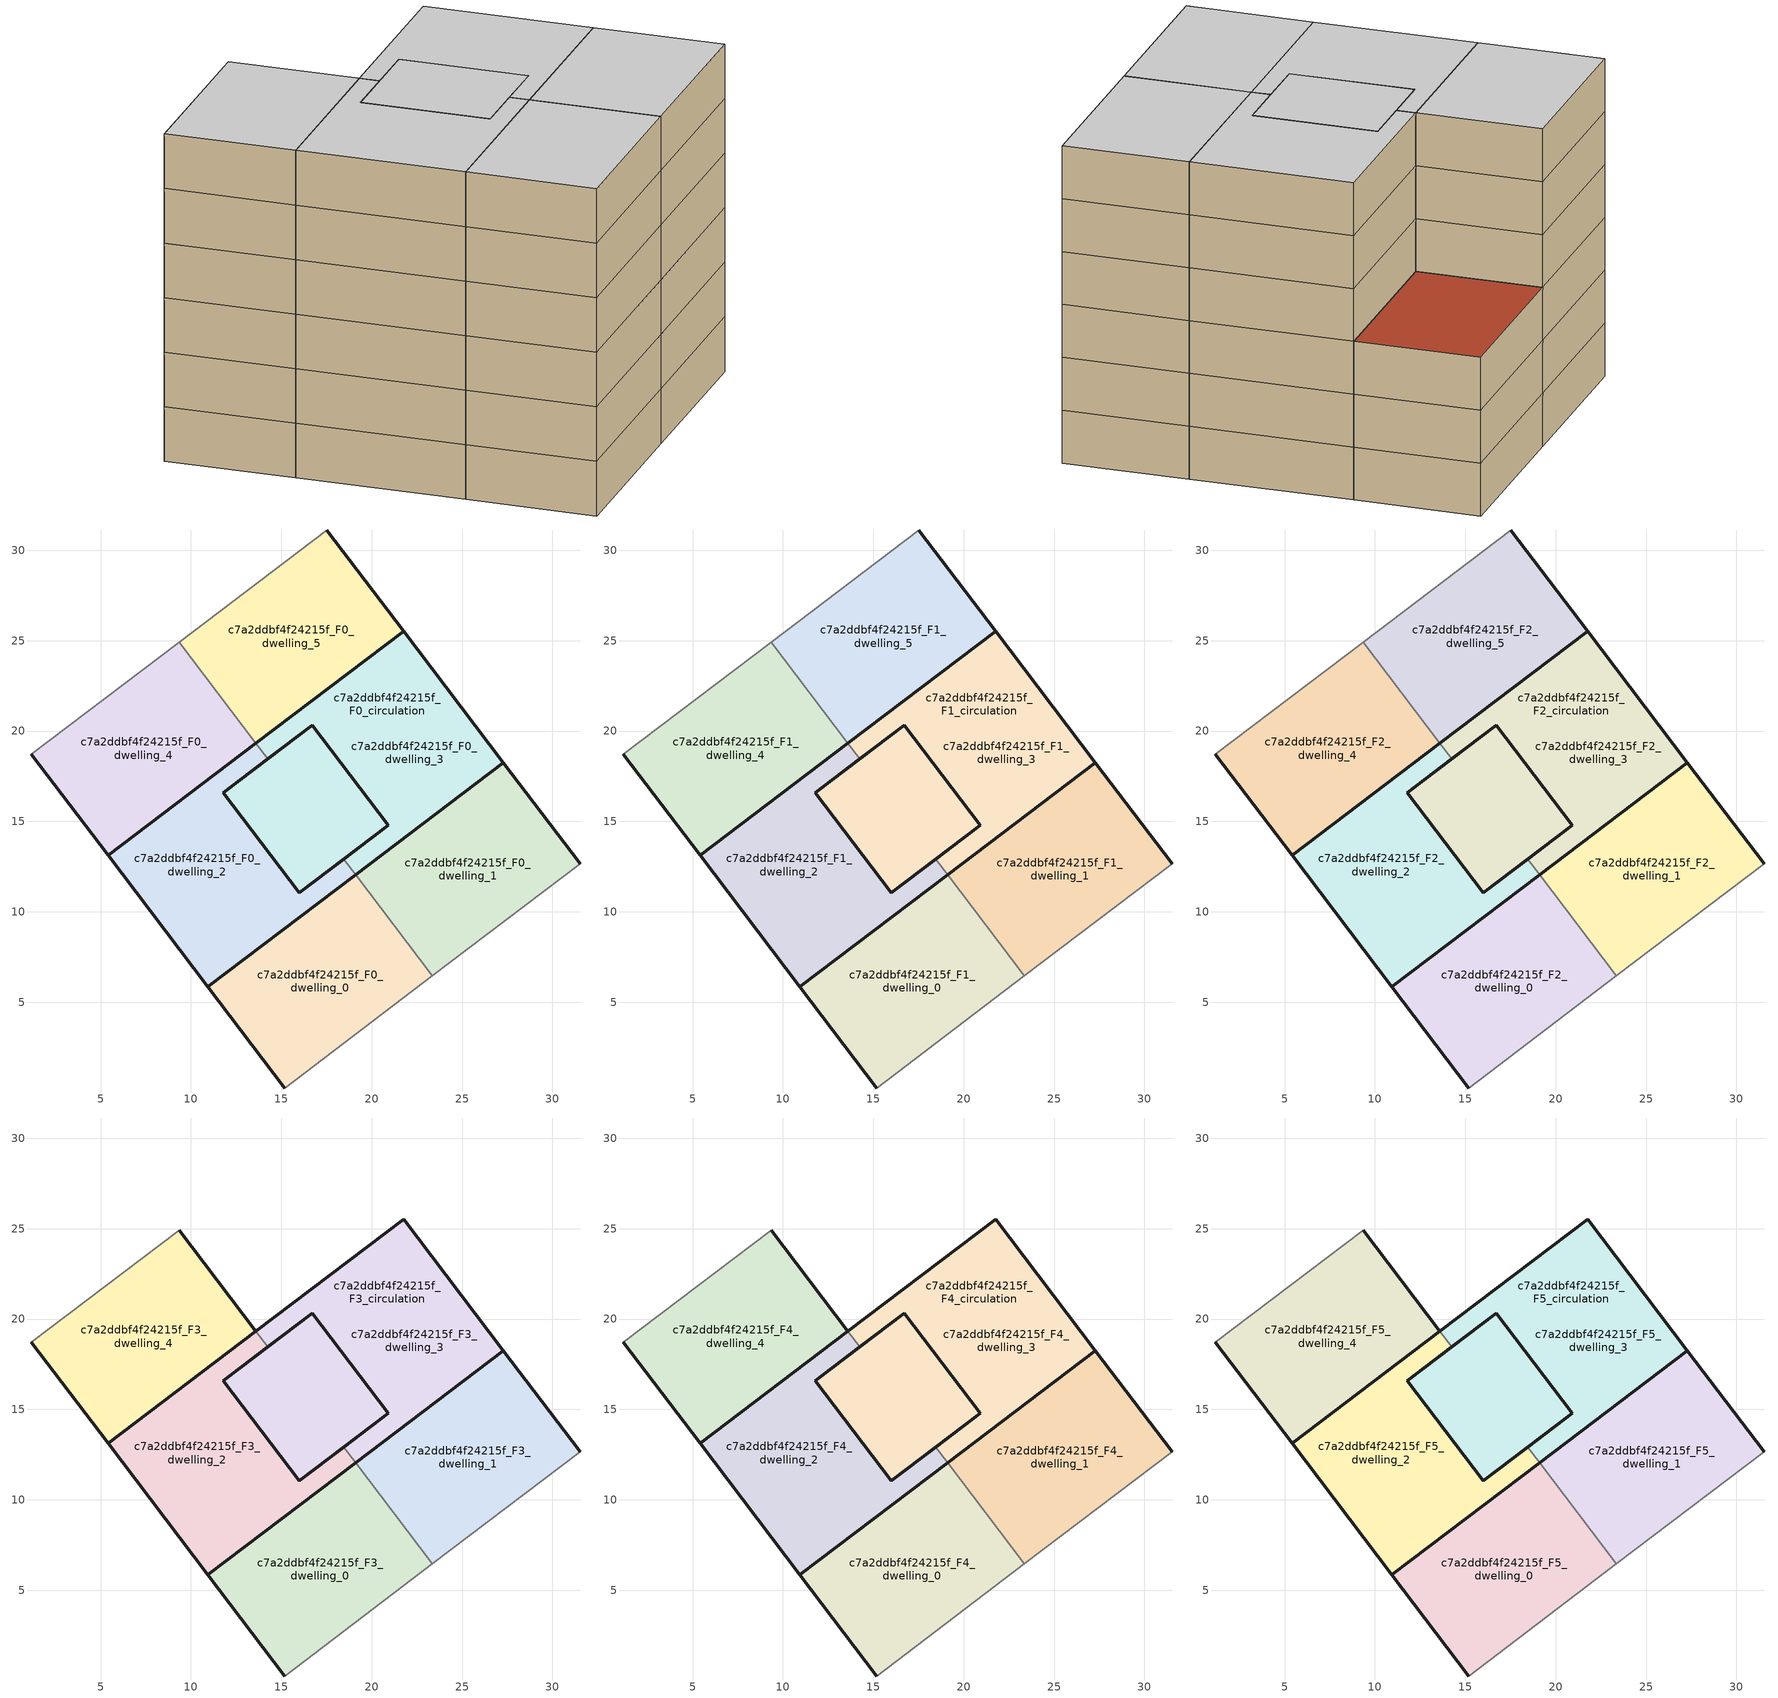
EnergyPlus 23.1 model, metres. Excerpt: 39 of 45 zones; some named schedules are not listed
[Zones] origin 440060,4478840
c7a2ddbf4f24215f_F0_dwelling_0
 floor ground (EU_floor_Construction): 19.11,12.05 23.36,6.45 15.19,0.25 10.94,5.85 z0
 wall outside (EU_wall_Construction): 19.11,12.05 10.94,5.85 15.19,0.25 z0:3
 wall adiabatic (EU_wall_Construction): 15.19,0.25 23.36,6.45 z0:3
 wall to c7a2ddbf4f24215f_F0_dwelling_1 (EU_wall_Construction): 23.36,6.45 19.11,12.05 z0:3
c7a2ddbf4f24215f_F0_dwelling_1
 floor ground (EU_floor_Construction): 27.28,18.25 31.53,12.65 23.36,6.45 19.11,12.05 z0
 wall outside (EU_wall_Construction): 31.53,12.65 27.28,18.25 19.11,12.05 z0:3
 wall adiabatic (EU_wall_Construction): 23.36,6.45 31.53,12.65 z0:3
c7a2ddbf4f24215f_F0_dwelling_2
 floor ground (EU_floor_Construction): 14.25,18.46 11.8,16.6 16,11.06 18.45,12.92 19.11,12.05 10.94,5.85 5.42,13.12 13.59,19.32 z0
 wall outside (EU_wall_Construction): 13.59,19.32 5.42,13.12 10.94,5.85 19.11,12.05 / 18.45,12.92 16,11.06 11.8,16.6 14.25,18.46 z0:3
 wall to c7a2ddbf4f24215f_F0_dwelling_3 (EU_wall_Construction): 19.11,12.05 18.45,12.92 / 14.25,18.46 13.59,19.32 z0:3
c7a2ddbf4f24215f_F0_dwelling_3
 floor ground (EU_floor_Construction): 16.7,20.32 20.91,14.78 16,11.06 11.8,16.6 z0; 21.77,25.52 27.28,18.25 19.11,12.05 18.45,12.92 20.91,14.78 16.7,20.32 14.25,18.46 13.59,19.32 z0
 wall outside (EU_wall_Construction): 14.25,18.46 16.7,20.32 20.91,14.78 18.45,12.92 / 19.11,12.05 27.28,18.25 21.77,25.52 13.59,19.32 z0:3
c7a2ddbf4f24215f_F0_dwelling_4
 floor ground (EU_floor_Construction): 9.34,24.93 13.59,19.32 5.42,13.12 1.17,18.73 z0
 wall outside (EU_wall_Construction): 1.17,18.73 5.42,13.12 13.59,19.32 z0:3
 wall adiabatic (EU_wall_Construction): 9.34,24.93 1.17,18.73 z0:3
 wall to c7a2ddbf4f24215f_F0_dwelling_5 (EU_wall_Construction): 13.59,19.32 9.34,24.93 z0:3
c7a2ddbf4f24215f_F0_dwelling_5
 floor ground (EU_floor_Construction): 17.51,31.13 21.77,25.52 13.59,19.32 9.34,24.93 z0
 wall outside (EU_wall_Construction): 13.59,19.32 21.77,25.52 17.51,31.13 z0:3
 wall adiabatic (EU_wall_Construction): 17.51,31.13 9.34,24.93 z0:3
c7a2ddbf4f24215f_F0_circulation
 floor ground (EU_floor_Construction): 16.7,20.32 20.91,14.78 16,11.06 11.8,16.6 z0; 21.77,25.52 27.28,18.25 19.11,12.05 18.45,12.92 20.91,14.78 16.7,20.32 14.25,18.46 13.59,19.32 z0
 wall outside (EU_wall_Construction): 16.7,20.32 11.8,16.6 16,11.06 20.91,14.78 16.7,20.32 z0:3
c7a2ddbf4f24215f_F1_dwelling_0
 floor to c7a2ddbf4f24215f_F0_dwelling_0 (EU_floor_Construction): 19.11,12.05 23.36,6.45 15.19,0.25 10.94,5.85 z3
 wall outside (EU_wall_Construction): 19.11,12.05 10.94,5.85 15.19,0.25 z3:6
 wall adiabatic (EU_wall_Construction): 15.19,0.25 23.36,6.45 z3:6
 wall to c7a2ddbf4f24215f_F1_dwelling_1 (EU_wall_Construction): 23.36,6.45 19.11,12.05 z3:6
c7a2ddbf4f24215f_F1_dwelling_1
 floor to c7a2ddbf4f24215f_F0_dwelling_1 (EU_floor_Construction): 27.28,18.25 31.53,12.65 23.36,6.45 19.11,12.05 z3
 wall outside (EU_wall_Construction): 31.53,12.65 27.28,18.25 19.11,12.05 z3:6
 wall adiabatic (EU_wall_Construction): 23.36,6.45 31.53,12.65 z3:6
c7a2ddbf4f24215f_F1_dwelling_2
 floor to c7a2ddbf4f24215f_F0_dwelling_2 (EU_floor_Construction): 14.25,18.46 11.8,16.6 16,11.06 18.45,12.92 19.11,12.05 10.94,5.85 5.42,13.12 13.59,19.32 z3
 wall outside (EU_wall_Construction): 13.59,19.32 5.42,13.12 10.94,5.85 19.11,12.05 / 18.45,12.92 16,11.06 11.8,16.6 14.25,18.46 z3:6
 wall to c7a2ddbf4f24215f_F1_dwelling_3 (EU_wall_Construction): 19.11,12.05 18.45,12.92 / 14.25,18.46 13.59,19.32 z3:6
c7a2ddbf4f24215f_F1_dwelling_3
 floor outside (EU_floor_Construction): 21.77,25.52 27.28,18.25 19.11,12.05 18.45,12.92 20.91,14.78 16.7,20.32 14.25,18.46 13.59,19.32 z3
 floor to c7a2ddbf4f24215f_F0_dwelling_3 (EU_floor_Construction): 16.7,20.32 20.91,14.78 16,11.06 11.8,16.6 z3
 wall outside (EU_wall_Construction): 14.25,18.46 16.7,20.32 20.91,14.78 18.45,12.92 / 19.11,12.05 27.28,18.25 21.77,25.52 13.59,19.32 z3:6
c7a2ddbf4f24215f_F1_dwelling_4
 floor to c7a2ddbf4f24215f_F0_dwelling_4 (EU_floor_Construction): 9.34,24.93 13.59,19.32 5.42,13.12 1.17,18.73 z3
 wall outside (EU_wall_Construction): 1.17,18.73 5.42,13.12 13.59,19.32 z3:6
 wall adiabatic (EU_wall_Construction): 9.34,24.93 1.17,18.73 z3:6
 wall to c7a2ddbf4f24215f_F1_dwelling_5 (EU_wall_Construction): 13.59,19.32 9.34,24.93 z3:6
c7a2ddbf4f24215f_F1_dwelling_5
 floor to c7a2ddbf4f24215f_F0_dwelling_5 (EU_floor_Construction): 17.51,31.13 21.77,25.52 13.59,19.32 9.34,24.93 z3
 wall outside (EU_wall_Construction): 13.59,19.32 21.77,25.52 17.51,31.13 z3:6
 wall adiabatic (EU_wall_Construction): 17.51,31.13 9.34,24.93 z3:6
c7a2ddbf4f24215f_F1_circulation
 floor to c7a2ddbf4f24215f_F0_circulation (EU_floor_Construction): 21.77,25.52 27.28,18.25 19.11,12.05 18.45,12.92 20.91,14.78 16.7,20.32 14.25,18.46 13.59,19.32 z3; 16.7,20.32 20.91,14.78 18.45,12.92 16,11.06 11.8,16.6 14.25,18.46 z3
 wall outside (EU_wall_Construction): 16.7,20.32 11.8,16.6 16,11.06 20.91,14.78 16.7,20.32 z3:6
c7a2ddbf4f24215f_F2_dwelling_0
 floor to c7a2ddbf4f24215f_F1_dwelling_0 (EU_floor_Construction): 19.11,12.05 23.36,6.45 15.19,0.25 10.94,5.85 z6
 wall outside (EU_wall_Construction): 19.11,12.05 10.94,5.85 15.19,0.25 z6:9
 wall adiabatic (EU_wall_Construction): 15.19,0.25 23.36,6.45 z6:9
 wall to c7a2ddbf4f24215f_F2_dwelling_1 (EU_wall_Construction): 23.36,6.45 19.11,12.05 z6:9
c7a2ddbf4f24215f_F2_dwelling_1
 floor to c7a2ddbf4f24215f_F1_dwelling_1 (EU_floor_Construction): 27.28,18.25 31.53,12.65 23.36,6.45 19.11,12.05 z6
 wall outside (EU_wall_Construction): 31.53,12.65 27.28,18.25 19.11,12.05 z6:9
 wall adiabatic (EU_wall_Construction): 23.36,6.45 31.53,12.65 z6:9
c7a2ddbf4f24215f_F2_dwelling_2
 floor to c7a2ddbf4f24215f_F1_dwelling_2 (EU_floor_Construction): 14.25,18.46 11.8,16.6 16,11.06 18.45,12.92 19.11,12.05 10.94,5.85 5.42,13.12 13.59,19.32 z6
 wall outside (EU_wall_Construction): 13.59,19.32 5.42,13.12 10.94,5.85 19.11,12.05 / 18.45,12.92 16,11.06 11.8,16.6 14.25,18.46 z6:9
 wall to c7a2ddbf4f24215f_F2_dwelling_3 (EU_wall_Construction): 19.11,12.05 18.45,12.92 / 14.25,18.46 13.59,19.32 z6:9
c7a2ddbf4f24215f_F2_dwelling_3
 floor outside (EU_floor_Construction): 21.77,25.52 27.28,18.25 19.11,12.05 18.45,12.92 20.91,14.78 16.7,20.32 14.25,18.46 13.59,19.32 z6
 floor to c7a2ddbf4f24215f_F1_dwelling_3 (EU_floor_Construction): 16.7,20.32 20.91,14.78 16,11.06 11.8,16.6 z6
 wall outside (EU_wall_Construction): 14.25,18.46 16.7,20.32 20.91,14.78 18.45,12.92 / 19.11,12.05 27.28,18.25 21.77,25.52 13.59,19.32 z6:9
c7a2ddbf4f24215f_F2_dwelling_4
 floor to c7a2ddbf4f24215f_F1_dwelling_4 (EU_floor_Construction): 9.34,24.93 13.59,19.32 5.42,13.12 1.17,18.73 z6
 wall outside (EU_wall_Construction): 1.17,18.73 5.42,13.12 13.59,19.32 z6:9
 wall adiabatic (EU_wall_Construction): 9.34,24.93 1.17,18.73 z6:9
 wall to c7a2ddbf4f24215f_F2_dwelling_5 (EU_wall_Construction): 13.59,19.32 9.34,24.93 z6:9
c7a2ddbf4f24215f_F2_dwelling_5
 floor to c7a2ddbf4f24215f_F1_dwelling_5 (EU_floor_Construction): 17.51,31.13 21.77,25.52 13.59,19.32 9.34,24.93 z6
 wall outside (EU_wall_Construction): 13.59,19.32 21.77,25.52 17.51,31.13 z6:9
 wall adiabatic (EU_wall_Construction): 17.51,31.13 9.34,24.93 z6:9
 roof outside (EU_roof_Construction): 21.77,25.52 17.51,31.13 9.34,24.93 13.59,19.32 z9
c7a2ddbf4f24215f_F2_circulation
 floor to c7a2ddbf4f24215f_F1_circulation (EU_floor_Construction): 21.77,25.52 27.28,18.25 19.11,12.05 18.45,12.92 20.91,14.78 16.7,20.32 14.25,18.46 13.59,19.32 z6; 16.7,20.32 20.91,14.78 18.45,12.92 16,11.06 11.8,16.6 14.25,18.46 z6
 wall outside (EU_wall_Construction): 16.7,20.32 11.8,16.6 16,11.06 20.91,14.78 16.7,20.32 z6:9
c7a2ddbf4f24215f_F3_dwelling_0
 floor to c7a2ddbf4f24215f_F2_dwelling_0 (EU_floor_Construction): 19.11,12.05 23.36,6.45 15.19,0.25 10.94,5.85 z9
 wall outside (EU_wall_Construction): 19.11,12.05 10.94,5.85 15.19,0.25 z9:12
 wall adiabatic (EU_wall_Construction): 15.19,0.25 23.36,6.45 z9:12
 wall to c7a2ddbf4f24215f_F3_dwelling_1 (EU_wall_Construction): 23.36,6.45 19.11,12.05 z9:12
c7a2ddbf4f24215f_F3_dwelling_1
 floor to c7a2ddbf4f24215f_F2_dwelling_1 (EU_floor_Construction): 27.28,18.25 31.53,12.65 23.36,6.45 19.11,12.05 z9
 wall outside (EU_wall_Construction): 31.53,12.65 27.28,18.25 19.11,12.05 z9:12
 wall adiabatic (EU_wall_Construction): 23.36,6.45 31.53,12.65 z9:12
c7a2ddbf4f24215f_F3_dwelling_2
 floor to c7a2ddbf4f24215f_F2_dwelling_2 (EU_floor_Construction): 14.25,18.46 11.8,16.6 16,11.06 18.45,12.92 19.11,12.05 10.94,5.85 5.42,13.12 13.59,19.32 z9
 wall outside (EU_wall_Construction): 13.59,19.32 5.42,13.12 10.94,5.85 19.11,12.05 / 18.45,12.92 16,11.06 11.8,16.6 14.25,18.46 z9:12
 wall to c7a2ddbf4f24215f_F3_dwelling_3 (EU_wall_Construction): 19.11,12.05 18.45,12.92 / 14.25,18.46 13.59,19.32 z9:12
c7a2ddbf4f24215f_F3_dwelling_3
 floor outside (EU_floor_Construction): 21.77,25.52 27.28,18.25 19.11,12.05 18.45,12.92 20.91,14.78 16.7,20.32 14.25,18.46 13.59,19.32 z9
 floor to c7a2ddbf4f24215f_F2_dwelling_3 (EU_floor_Construction): 16.7,20.32 20.91,14.78 16,11.06 11.8,16.6 z9
 wall outside (EU_wall_Construction): 14.25,18.46 16.7,20.32 20.91,14.78 18.45,12.92 / 19.11,12.05 27.28,18.25 21.77,25.52 13.59,19.32 z9:12
c7a2ddbf4f24215f_F3_dwelling_4
 floor to c7a2ddbf4f24215f_F2_dwelling_4 (EU_floor_Construction): 9.34,24.93 13.59,19.32 5.42,13.12 1.17,18.73 z9
 wall outside (EU_wall_Construction): 1.17,18.73 5.42,13.12 13.59,19.32 9.34,24.93 z9:12
 wall adiabatic (EU_wall_Construction): 9.34,24.93 1.17,18.73 z9:12
c7a2ddbf4f24215f_F3_circulation
 floor to c7a2ddbf4f24215f_F2_circulation (EU_floor_Construction): 21.77,25.52 27.28,18.25 19.11,12.05 18.45,12.92 20.91,14.78 16.7,20.32 14.25,18.46 13.59,19.32 z9; 16.7,20.32 20.91,14.78 18.45,12.92 16,11.06 11.8,16.6 14.25,18.46 z9
 wall outside (EU_wall_Construction): 16.7,20.32 11.8,16.6 16,11.06 20.91,14.78 16.7,20.32 z9:12
c7a2ddbf4f24215f_F4_dwelling_0
 floor to c7a2ddbf4f24215f_F3_dwelling_0 (EU_floor_Construction): 19.11,12.05 23.36,6.45 15.19,0.25 10.94,5.85 z12
 wall outside (EU_wall_Construction): 19.11,12.05 10.94,5.85 15.19,0.25 z12:15
 wall adiabatic (EU_wall_Construction): 15.19,0.25 23.36,6.45 z12:15
 wall to c7a2ddbf4f24215f_F4_dwelling_1 (EU_wall_Construction): 23.36,6.45 19.11,12.05 z12:15
c7a2ddbf4f24215f_F4_dwelling_1
 floor to c7a2ddbf4f24215f_F3_dwelling_1 (EU_floor_Construction): 27.28,18.25 31.53,12.65 23.36,6.45 19.11,12.05 z12
 wall outside (EU_wall_Construction): 31.53,12.65 27.28,18.25 19.11,12.05 z12:15
 wall adiabatic (EU_wall_Construction): 23.36,6.45 31.53,12.65 z12:15
c7a2ddbf4f24215f_F4_dwelling_2
 floor to c7a2ddbf4f24215f_F3_dwelling_2 (EU_floor_Construction): 14.25,18.46 11.8,16.6 16,11.06 18.45,12.92 19.11,12.05 10.94,5.85 5.42,13.12 13.59,19.32 z12
 wall outside (EU_wall_Construction): 13.59,19.32 5.42,13.12 10.94,5.85 19.11,12.05 / 18.45,12.92 16,11.06 11.8,16.6 14.25,18.46 z12:15
 wall to c7a2ddbf4f24215f_F4_dwelling_3 (EU_wall_Construction): 19.11,12.05 18.45,12.92 / 14.25,18.46 13.59,19.32 z12:15
c7a2ddbf4f24215f_F4_dwelling_3
 floor outside (EU_floor_Construction): 21.77,25.52 27.28,18.25 19.11,12.05 18.45,12.92 20.91,14.78 16.7,20.32 14.25,18.46 13.59,19.32 z12
 floor to c7a2ddbf4f24215f_F3_dwelling_3 (EU_floor_Construction): 16.7,20.32 20.91,14.78 16,11.06 11.8,16.6 z12
 wall outside (EU_wall_Construction): 14.25,18.46 16.7,20.32 20.91,14.78 18.45,12.92 / 19.11,12.05 27.28,18.25 21.77,25.52 13.59,19.32 z12:15
c7a2ddbf4f24215f_F4_dwelling_4
 floor to c7a2ddbf4f24215f_F3_dwelling_4 (EU_floor_Construction): 9.34,24.93 13.59,19.32 5.42,13.12 1.17,18.73 z12
 wall outside (EU_wall_Construction): 1.17,18.73 5.42,13.12 13.59,19.32 9.34,24.93 z12:15
 wall adiabatic (EU_wall_Construction): 9.34,24.93 1.17,18.73 z12:15
c7a2ddbf4f24215f_F4_circulation
 floor to c7a2ddbf4f24215f_F3_circulation (EU_floor_Construction): 21.77,25.52 27.28,18.25 19.11,12.05 18.45,12.92 20.91,14.78 16.7,20.32 14.25,18.46 13.59,19.32 z12; 16.7,20.32 20.91,14.78 18.45,12.92 16,11.06 11.8,16.6 14.25,18.46 z12
 wall outside (EU_wall_Construction): 16.7,20.32 11.8,16.6 16,11.06 20.91,14.78 16.7,20.32 z12:15
c7a2ddbf4f24215f_F5_dwelling_0
 floor to c7a2ddbf4f24215f_F4_dwelling_0 (EU_floor_Construction): 19.11,12.05 23.36,6.45 15.19,0.25 10.94,5.85 z15
 wall outside (EU_wall_Construction): 19.11,12.05 10.94,5.85 15.19,0.25 z15:18
 wall adiabatic (EU_wall_Construction): 15.19,0.25 23.36,6.45 z15:18
 wall to c7a2ddbf4f24215f_F5_dwelling_1 (EU_wall_Construction): 23.36,6.45 19.11,12.05 z15:18
 ceiling to c7a2ddbf4f24215f_F6_dwelling_0 (EU_floor_Construction): 23.36,6.45 19.11,12.05 10.94,5.85 15.19,0.25 z18
c7a2ddbf4f24215f_F5_dwelling_1
 floor to c7a2ddbf4f24215f_F4_dwelling_1 (EU_floor_Construction): 27.28,18.25 31.53,12.65 23.36,6.45 19.11,12.05 z15
 wall outside (EU_wall_Construction): 31.53,12.65 27.28,18.25 19.11,12.05 z15:18
 wall adiabatic (EU_wall_Construction): 23.36,6.45 31.53,12.65 z15:18
 ceiling to c7a2ddbf4f24215f_F6_dwelling_1 (EU_floor_Construction): 31.53,12.65 27.28,18.25 19.11,12.05 23.36,6.45 z18
c7a2ddbf4f24215f_F5_dwelling_2
 floor to c7a2ddbf4f24215f_F4_dwelling_2 (EU_floor_Construction): 14.25,18.46 11.8,16.6 16,11.06 18.45,12.92 19.11,12.05 10.94,5.85 5.42,13.12 13.59,19.32 z15
 wall outside (EU_wall_Construction): 13.59,19.32 5.42,13.12 10.94,5.85 19.11,12.05 / 18.45,12.92 16,11.06 11.8,16.6 14.25,18.46 z15:18
 wall to c7a2ddbf4f24215f_F5_dwelling_3 (EU_wall_Construction): 19.11,12.05 18.45,12.92 / 14.25,18.46 13.59,19.32 z15:18
 ceiling to c7a2ddbf4f24215f_F6_dwelling_2 (EU_floor_Construction): 16,11.06 11.8,16.6 14.25,18.46 13.59,19.32 5.42,13.12 10.94,5.85 19.11,12.05 18.45,12.92 z18
c7a2ddbf4f24215f_F5_dwelling_3
 floor outside (EU_floor_Construction): 21.77,25.52 27.28,18.25 19.11,12.05 18.45,12.92 20.91,14.78 16.7,20.32 14.25,18.46 13.59,19.32 z15
 floor to c7a2ddbf4f24215f_F4_dwelling_3 (EU_floor_Construction): 16.7,20.32 20.91,14.78 16,11.06 11.8,16.6 z15
 wall outside (EU_wall_Construction): 14.25,18.46 16.7,20.32 20.91,14.78 18.45,12.92 / 19.11,12.05 27.28,18.25 21.77,25.52 13.59,19.32 z15:18
 ceiling to c7a2ddbf4f24215f_F6_circulation (EU_floor_Construction): 27.28,18.25 21.77,25.52 13.59,19.32 14.25,18.46 16.7,20.32 20.91,14.78 18.45,12.92 19.11,12.05 z18
 ceiling to c7a2ddbf4f24215f_F6_dwelling_3 (EU_floor_Construction): 20.91,14.78 16.7,20.32 11.8,16.6 16,11.06 z18
c7a2ddbf4f24215f_F5_dwelling_4
 floor to c7a2ddbf4f24215f_F4_dwelling_4 (EU_floor_Construction): 9.34,24.93 13.59,19.32 5.42,13.12 1.17,18.73 z15
 wall outside (EU_wall_Construction): 1.17,18.73 5.42,13.12 13.59,19.32 9.34,24.93 z15:18
 wall adiabatic (EU_wall_Construction): 9.34,24.93 1.17,18.73 z15:18
 ceiling to c7a2ddbf4f24215f_F6_dwelling_4 (EU_floor_Construction): 13.59,19.32 9.34,24.93 1.17,18.73 5.42,13.12 z18
c7a2ddbf4f24215f_F5_circulation
 floor to c7a2ddbf4f24215f_F4_circulation (EU_floor_Construction): 21.77,25.52 27.28,18.25 19.11,12.05 18.45,12.92 20.91,14.78 16.7,20.32 14.25,18.46 13.59,19.32 z15; 16.7,20.32 20.91,14.78 18.45,12.92 16,11.06 11.8,16.6 14.25,18.46 z15
 wall outside (EU_wall_Construction): 16.7,20.32 11.8,16.6 16,11.06 20.91,14.78 16.7,20.32 z15:18
 ceiling to c7a2ddbf4f24215f_F6_circulation (EU_floor_Construction): 27.28,18.25 21.77,25.52 13.59,19.32 14.25,18.46 16.7,20.32 20.91,14.78 18.45,12.92 19.11,12.05 z18; 18.45,12.92 20.91,14.78 16.7,20.32 14.25,18.46 11.8,16.6 16,11.06 z18
[Building]
EU S2 Campaign: North Axis=0; Terrain=City; Solar Distribution=FullExterior
[Site:Location]
Madrid: Latitude=40.5; Longitude=-3.5; Time Zone=1; Elevation=609
[SizingPeriod:WeatherFileDays]
AnnualSizingPeriod: Begin Month=1; Begin Day of Month=1; End Month=12; End Day of Month=31; Day of Week for Start Day=Monday; Use Weather File Daylight Saving Period=No; Use Weather File Rain and Snow Indicators=No
[MATERIAL]
EU_InternalMass_Material: Roughness=MediumRough; Thickness=0.1; Conductivity=1; Density=1800; Specific Heat=900; Thermal Absorptance=0.9; Solar Absorptance=0.7; Visible Absorptance=0.7
[MATERIAL:NOMASS] Roughness=MediumRough; Thermal Absorptance=0.9; Solar Absorptance=0.7; Visible Absorptance=0.7
Name | Thermal Resistance
EU_wall_NoMass | 0.609216
EU_roof_NoMass | 0.513268
EU_floor_NoMass | 0.568163
[CONSTRUCTION]
EU_wall_Construction: EU_wall_NoMass
EU_roof_Construction: EU_roof_NoMass
EU_floor_Construction: EU_floor_NoMass
EU_InternalMass_Construction: EU_InternalMass_Material
[ZONE] Type=1; Multiplier=1; Ceiling Height=autocalculate; Floor Area=autocalculate; Part of Total Floor Area=Yes
Name | Volume
c7a2ddbf4f24215f_F0_dwelling_0; c7a2ddbf4f24215f_F1_dwelling_0; c7a2ddbf4f24215f_F2_dwelling_0; c7a2ddbf4f24215f_F3_dwelling_0; c7a2ddbf4f24215f_F4_dwelling_0; c7a2ddbf4f24215f_F5_dwelling_0; c7a2ddbf4f24215f_F0_dwelling_2; c7a2ddbf4f24215f_F1_dwelling_2; c7a2ddbf4f24215f_F2_dwelling_2; c7a2ddbf4f24215f_F3_dwelling_2; c7a2ddbf4f24215f_F4_dwelling_2; c7a2ddbf4f24215f_F5_dwelling_2 | 216.536
c7a2ddbf4f24215f_F0_dwelling_1; c7a2ddbf4f24215f_F1_dwelling_1; c7a2ddbf4f24215f_F2_dwelling_1; c7a2ddbf4f24215f_F3_dwelling_1; c7a2ddbf4f24215f_F4_dwelling_1; c7a2ddbf4f24215f_F5_dwelling_1; c7a2ddbf4f24215f_F0_dwelling_4; c7a2ddbf4f24215f_F1_dwelling_4; c7a2ddbf4f24215f_F2_dwelling_4; c7a2ddbf4f24215f_F3_dwelling_4; c7a2ddbf4f24215f_F4_dwelling_4; c7a2ddbf4f24215f_F5_dwelling_4; c7a2ddbf4f24215f_F0_dwelling_5; c7a2ddbf4f24215f_F1_dwelling_5; c7a2ddbf4f24215f_F2_dwelling_5 | 216.535
c7a2ddbf4f24215f_F0_dwelling_3; c7a2ddbf4f24215f_F1_dwelling_3; c7a2ddbf4f24215f_F2_dwelling_3; c7a2ddbf4f24215f_F3_dwelling_3; c7a2ddbf4f24215f_F4_dwelling_3; c7a2ddbf4f24215f_F5_dwelling_3; c7a2ddbf4f24215f_F0_circulation | 345.028
c7a2ddbf4f24215f_F1_circulation; c7a2ddbf4f24215f_F2_circulation; c7a2ddbf4f24215f_F3_circulation; c7a2ddbf4f24215f_F4_circulation; c7a2ddbf4f24215f_F5_circulation | 345.029
[INTERNALMASS] Construction=EU_InternalMass_Construction
Name | Zone or ZoneList | Surface Area
c7a2ddbf4f24215f_F0_dwelling_0_EU_InternalMass | c7a2ddbf4f24215f_F0_dwelling_0 | 72.1785
c7a2ddbf4f24215f_F0_dwelling_1_EU_InternalMass | c7a2ddbf4f24215f_F0_dwelling_1 | 72.1785
c7a2ddbf4f24215f_F0_dwelling_2_EU_InternalMass | c7a2ddbf4f24215f_F0_dwelling_2 | 72.1785
c7a2ddbf4f24215f_F0_dwelling_3_EU_InternalMass | c7a2ddbf4f24215f_F0_dwelling_3 | 72.1785
c7a2ddbf4f24215f_F0_dwelling_4_EU_InternalMass | c7a2ddbf4f24215f_F0_dwelling_4 | 72.1785
c7a2ddbf4f24215f_F0_dwelling_5_EU_InternalMass | c7a2ddbf4f24215f_F0_dwelling_5 | 72.1785
c7a2ddbf4f24215f_F1_dwelling_0_EU_InternalMass | c7a2ddbf4f24215f_F1_dwelling_0 | 72.1785
c7a2ddbf4f24215f_F1_dwelling_1_EU_InternalMass | c7a2ddbf4f24215f_F1_dwelling_1 | 72.1785
c7a2ddbf4f24215f_F1_dwelling_2_EU_InternalMass | c7a2ddbf4f24215f_F1_dwelling_2 | 72.1785
c7a2ddbf4f24215f_F1_dwelling_3_EU_InternalMass | c7a2ddbf4f24215f_F1_dwelling_3 | 72.1785
c7a2ddbf4f24215f_F1_dwelling_4_EU_InternalMass | c7a2ddbf4f24215f_F1_dwelling_4 | 72.1785
c7a2ddbf4f24215f_F1_dwelling_5_EU_InternalMass | c7a2ddbf4f24215f_F1_dwelling_5 | 72.1785
c7a2ddbf4f24215f_F2_dwelling_0_EU_InternalMass | c7a2ddbf4f24215f_F2_dwelling_0 | 72.1785
c7a2ddbf4f24215f_F2_dwelling_1_EU_InternalMass | c7a2ddbf4f24215f_F2_dwelling_1 | 72.1785
c7a2ddbf4f24215f_F2_dwelling_2_EU_InternalMass | c7a2ddbf4f24215f_F2_dwelling_2 | 72.1785
c7a2ddbf4f24215f_F2_dwelling_3_EU_InternalMass | c7a2ddbf4f24215f_F2_dwelling_3 | 72.1785
c7a2ddbf4f24215f_F2_dwelling_4_EU_InternalMass | c7a2ddbf4f24215f_F2_dwelling_4 | 72.1785
c7a2ddbf4f24215f_F2_dwelling_5_EU_InternalMass | c7a2ddbf4f24215f_F2_dwelling_5 | 72.1785
c7a2ddbf4f24215f_F3_dwelling_0_EU_InternalMass | c7a2ddbf4f24215f_F3_dwelling_0 | 72.1785
c7a2ddbf4f24215f_F3_dwelling_1_EU_InternalMass | c7a2ddbf4f24215f_F3_dwelling_1 | 72.1785
c7a2ddbf4f24215f_F3_dwelling_2_EU_InternalMass | c7a2ddbf4f24215f_F3_dwelling_2 | 144.357
c7a2ddbf4f24215f_F3_dwelling_3_EU_InternalMass | c7a2ddbf4f24215f_F3_dwelling_3 | 72.1785
c7a2ddbf4f24215f_F3_dwelling_4_EU_InternalMass | c7a2ddbf4f24215f_F3_dwelling_4 | 72.1785
c7a2ddbf4f24215f_F4_dwelling_0_EU_InternalMass | c7a2ddbf4f24215f_F4_dwelling_0 | 72.1785
c7a2ddbf4f24215f_F4_dwelling_1_EU_InternalMass | c7a2ddbf4f24215f_F4_dwelling_1 | 72.1785
c7a2ddbf4f24215f_F4_dwelling_2_EU_InternalMass | c7a2ddbf4f24215f_F4_dwelling_2 | 144.357
c7a2ddbf4f24215f_F4_dwelling_3_EU_InternalMass | c7a2ddbf4f24215f_F4_dwelling_3 | 72.1785
c7a2ddbf4f24215f_F4_dwelling_4_EU_InternalMass | c7a2ddbf4f24215f_F4_dwelling_4 | 72.1785
c7a2ddbf4f24215f_F5_dwelling_0_EU_InternalMass | c7a2ddbf4f24215f_F5_dwelling_0 | 72.1785
c7a2ddbf4f24215f_F5_dwelling_1_EU_InternalMass | c7a2ddbf4f24215f_F5_dwelling_1 | 72.1785
c7a2ddbf4f24215f_F5_dwelling_2_EU_InternalMass | c7a2ddbf4f24215f_F5_dwelling_2 | 144.357
c7a2ddbf4f24215f_F5_dwelling_3_EU_InternalMass | c7a2ddbf4f24215f_F5_dwelling_3 | 72.1785
c7a2ddbf4f24215f_F5_dwelling_4_EU_InternalMass | c7a2ddbf4f24215f_F5_dwelling_4 | 72.1785
[OTHEREQUIPMENT] Fuel Type=Electricity; Design Level Calculation Method=Watts/Area; Power per Zone Floor Area=1; Fraction Latent=0; Fraction Radiant=0; Fraction Lost=0; Carbon Dioxide Generation Rate=0; EndUse Subcategory=EU_Step8_InternalGains
Name | Zone or ZoneList or Space or SpaceList | Schedule
EU_Step8_InternalGain_c7a2ddbf4f24215f_F0_dwelling_0_f000 | c7a2ddbf4f24215f_F0_dwelling_0 | EU_Step8_GainSchedule_c7a2ddbf4f24215f_F0_dwelling_0_f000
EU_Step8_InternalGain_c7a2ddbf4f24215f_F0_dwelling_1_f000 | c7a2ddbf4f24215f_F0_dwelling_1 | EU_Step8_GainSchedule_c7a2ddbf4f24215f_F0_dwelling_1_f000
EU_Step8_InternalGain_c7a2ddbf4f24215f_F0_dwelling_2_f000 | c7a2ddbf4f24215f_F0_dwelling_2 | EU_Step8_GainSchedule_c7a2ddbf4f24215f_F0_dwelling_2_f000
EU_Step8_InternalGain_c7a2ddbf4f24215f_F0_dwelling_3_f000 | c7a2ddbf4f24215f_F0_dwelling_3 | EU_Step8_GainSchedule_c7a2ddbf4f24215f_F0_dwelling_3_f000
EU_Step8_InternalGain_c7a2ddbf4f24215f_F0_dwelling_4_f000 | c7a2ddbf4f24215f_F0_dwelling_4 | EU_Step8_GainSchedule_c7a2ddbf4f24215f_F0_dwelling_4_f000
EU_Step8_InternalGain_c7a2ddbf4f24215f_F0_dwelling_5_f000 | c7a2ddbf4f24215f_F0_dwelling_5 | EU_Step8_GainSchedule_c7a2ddbf4f24215f_F0_dwelling_5_f000
EU_Step8_InternalGain_c7a2ddbf4f24215f_F1_dwelling_0_f000 | c7a2ddbf4f24215f_F1_dwelling_0 | EU_Step8_GainSchedule_c7a2ddbf4f24215f_F1_dwelling_0_f000
EU_Step8_InternalGain_c7a2ddbf4f24215f_F1_dwelling_1_f000 | c7a2ddbf4f24215f_F1_dwelling_1 | EU_Step8_GainSchedule_c7a2ddbf4f24215f_F1_dwelling_1_f000
EU_Step8_InternalGain_c7a2ddbf4f24215f_F1_dwelling_2_f000 | c7a2ddbf4f24215f_F1_dwelling_2 | EU_Step8_GainSchedule_c7a2ddbf4f24215f_F1_dwelling_2_f000
EU_Step8_InternalGain_c7a2ddbf4f24215f_F1_dwelling_3_f000 | c7a2ddbf4f24215f_F1_dwelling_3 | EU_Step8_GainSchedule_c7a2ddbf4f24215f_F1_dwelling_3_f000
EU_Step8_InternalGain_c7a2ddbf4f24215f_F1_dwelling_4_f000 | c7a2ddbf4f24215f_F1_dwelling_4 | EU_Step8_GainSchedule_c7a2ddbf4f24215f_F1_dwelling_4_f000
EU_Step8_InternalGain_c7a2ddbf4f24215f_F1_dwelling_5_f000 | c7a2ddbf4f24215f_F1_dwelling_5 | EU_Step8_GainSchedule_c7a2ddbf4f24215f_F1_dwelling_5_f000
EU_Step8_InternalGain_c7a2ddbf4f24215f_F2_dwelling_0_f000 | c7a2ddbf4f24215f_F2_dwelling_0 | EU_Step8_GainSchedule_c7a2ddbf4f24215f_F2_dwelling_0_f000
EU_Step8_InternalGain_c7a2ddbf4f24215f_F2_dwelling_1_f000 | c7a2ddbf4f24215f_F2_dwelling_1 | EU_Step8_GainSchedule_c7a2ddbf4f24215f_F2_dwelling_1_f000
EU_Step8_InternalGain_c7a2ddbf4f24215f_F2_dwelling_2_f000 | c7a2ddbf4f24215f_F2_dwelling_2 | EU_Step8_GainSchedule_c7a2ddbf4f24215f_F2_dwelling_2_f000
EU_Step8_InternalGain_c7a2ddbf4f24215f_F2_dwelling_3_f000 | c7a2ddbf4f24215f_F2_dwelling_3 | EU_Step8_GainSchedule_c7a2ddbf4f24215f_F2_dwelling_3_f000
EU_Step8_InternalGain_c7a2ddbf4f24215f_F2_dwelling_4_f000 | c7a2ddbf4f24215f_F2_dwelling_4 | EU_Step8_GainSchedule_c7a2ddbf4f24215f_F2_dwelling_4_f000
EU_Step8_InternalGain_c7a2ddbf4f24215f_F2_dwelling_5_f000 | c7a2ddbf4f24215f_F2_dwelling_5 | EU_Step8_GainSchedule_c7a2ddbf4f24215f_F2_dwelling_5_f000
EU_Step8_InternalGain_c7a2ddbf4f24215f_F3_dwelling_0_f000 | c7a2ddbf4f24215f_F3_dwelling_0 | EU_Step8_GainSchedule_c7a2ddbf4f24215f_F3_dwelling_0_f000
EU_Step8_InternalGain_c7a2ddbf4f24215f_F3_dwelling_1_f000 | c7a2ddbf4f24215f_F3_dwelling_1 | EU_Step8_GainSchedule_c7a2ddbf4f24215f_F3_dwelling_1_f000
EU_Step8_InternalGain_c7a2ddbf4f24215f_F3_dwelling_2_f000 | c7a2ddbf4f24215f_F3_dwelling_2 | EU_Step8_GainSchedule_c7a2ddbf4f24215f_F3_dwelling_2_f000
EU_Step8_InternalGain_c7a2ddbf4f24215f_F3_dwelling_3_f000 | c7a2ddbf4f24215f_F3_dwelling_3 | EU_Step8_GainSchedule_c7a2ddbf4f24215f_F3_dwelling_3_f000
EU_Step8_InternalGain_c7a2ddbf4f24215f_F3_dwelling_4_f000 | c7a2ddbf4f24215f_F3_dwelling_4 | EU_Step8_GainSchedule_c7a2ddbf4f24215f_F3_dwelling_4_f000
EU_Step8_InternalGain_c7a2ddbf4f24215f_F4_dwelling_0_f000 | c7a2ddbf4f24215f_F4_dwelling_0 | EU_Step8_GainSchedule_c7a2ddbf4f24215f_F4_dwelling_0_f000
EU_Step8_InternalGain_c7a2ddbf4f24215f_F4_dwelling_1_f000 | c7a2ddbf4f24215f_F4_dwelling_1 | EU_Step8_GainSchedule_c7a2ddbf4f24215f_F4_dwelling_1_f000
EU_Step8_InternalGain_c7a2ddbf4f24215f_F4_dwelling_2_f000 | c7a2ddbf4f24215f_F4_dwelling_2 | EU_Step8_GainSchedule_c7a2ddbf4f24215f_F4_dwelling_2_f000
EU_Step8_InternalGain_c7a2ddbf4f24215f_F4_dwelling_3_f000 | c7a2ddbf4f24215f_F4_dwelling_3 | EU_Step8_GainSchedule_c7a2ddbf4f24215f_F4_dwelling_3_f000
EU_Step8_InternalGain_c7a2ddbf4f24215f_F4_dwelling_4_f000 | c7a2ddbf4f24215f_F4_dwelling_4 | EU_Step8_GainSchedule_c7a2ddbf4f24215f_F4_dwelling_4_f000
EU_Step8_InternalGain_c7a2ddbf4f24215f_F5_dwelling_0_f000 | c7a2ddbf4f24215f_F5_dwelling_0 | EU_Step8_GainSchedule_c7a2ddbf4f24215f_F5_dwelling_0_f000
EU_Step8_InternalGain_c7a2ddbf4f24215f_F5_dwelling_1_f000 | c7a2ddbf4f24215f_F5_dwelling_1 | EU_Step8_GainSchedule_c7a2ddbf4f24215f_F5_dwelling_1_f000
EU_Step8_InternalGain_c7a2ddbf4f24215f_F5_dwelling_2_f000 | c7a2ddbf4f24215f_F5_dwelling_2 | EU_Step8_GainSchedule_c7a2ddbf4f24215f_F5_dwelling_2_f000
EU_Step8_InternalGain_c7a2ddbf4f24215f_F5_dwelling_3_f000 | c7a2ddbf4f24215f_F5_dwelling_3 | EU_Step8_GainSchedule_c7a2ddbf4f24215f_F5_dwelling_3_f000
EU_Step8_InternalGain_c7a2ddbf4f24215f_F5_dwelling_4_f000 | c7a2ddbf4f24215f_F5_dwelling_4 | EU_Step8_GainSchedule_c7a2ddbf4f24215f_F5_dwelling_4_f000
[ZONEINFILTRATION:DESIGNFLOWRATE] Schedule=EU_AlwaysOn; Design Flow Rate Calculation Method=Flow/Area; Flow Rate per Floor Area=0.0005; Constant Term Coefficient=1; Temperature Term Coefficient=0; Velocity Term Coefficient=0; Velocity Squared Term Coefficient=0
Name | Zone or ZoneList or Space or SpaceList
EU_Circulation_Infiltration_c7a2ddbf4f24215f_F0_circulation | c7a2ddbf4f24215f_F0_circulation
EU_Circulation_Infiltration_c7a2ddbf4f24215f_F1_circulation | c7a2ddbf4f24215f_F1_circulation
EU_Circulation_Infiltration_c7a2ddbf4f24215f_F2_circulation | c7a2ddbf4f24215f_F2_circulation
EU_Circulation_Infiltration_c7a2ddbf4f24215f_F3_circulation | c7a2ddbf4f24215f_F3_circulation
EU_Circulation_Infiltration_c7a2ddbf4f24215f_F4_circulation | c7a2ddbf4f24215f_F4_circulation
EU_Circulation_Infiltration_c7a2ddbf4f24215f_F5_circulation | c7a2ddbf4f24215f_F5_circulation
[ZONEVENTILATION:DESIGNFLOWRATE] Schedule=EU_AlwaysOn; Design Flow Rate Calculation Method=AirChanges/Hour; Air Changes per Hour=0.752966; Ventilation Type=Natural; Fan Pressure Rise=0; Fan Total Efficiency=1; Constant Term Coefficient=1; Temperature Term Coefficient=0; Velocity Term Coefficient=0; Velocity Squared Term Coefficient=0; Minimum Indoor Temperature=-100; Maximum Indoor Temperature=100; Delta Temperature=-100; Minimum Outdoor Temperature=-100; Maximum Outdoor Temperature=100; Maximum Wind Speed=40
Name | Zone or ZoneList or Space or SpaceList
EU_ConstantAir_c7a2ddbf4f24215f_F0_dwelling_0 | c7a2ddbf4f24215f_F0_dwelling_0
EU_ConstantAir_c7a2ddbf4f24215f_F0_dwelling_1 | c7a2ddbf4f24215f_F0_dwelling_1
EU_ConstantAir_c7a2ddbf4f24215f_F0_dwelling_2 | c7a2ddbf4f24215f_F0_dwelling_2
EU_ConstantAir_c7a2ddbf4f24215f_F0_dwelling_3 | c7a2ddbf4f24215f_F0_dwelling_3
EU_ConstantAir_c7a2ddbf4f24215f_F0_dwelling_4 | c7a2ddbf4f24215f_F0_dwelling_4
EU_ConstantAir_c7a2ddbf4f24215f_F0_dwelling_5 | c7a2ddbf4f24215f_F0_dwelling_5
EU_ConstantAir_c7a2ddbf4f24215f_F1_dwelling_0 | c7a2ddbf4f24215f_F1_dwelling_0
EU_ConstantAir_c7a2ddbf4f24215f_F1_dwelling_1 | c7a2ddbf4f24215f_F1_dwelling_1
EU_ConstantAir_c7a2ddbf4f24215f_F1_dwelling_2 | c7a2ddbf4f24215f_F1_dwelling_2
EU_ConstantAir_c7a2ddbf4f24215f_F1_dwelling_3 | c7a2ddbf4f24215f_F1_dwelling_3
EU_ConstantAir_c7a2ddbf4f24215f_F1_dwelling_4 | c7a2ddbf4f24215f_F1_dwelling_4
EU_ConstantAir_c7a2ddbf4f24215f_F1_dwelling_5 | c7a2ddbf4f24215f_F1_dwelling_5
EU_ConstantAir_c7a2ddbf4f24215f_F2_dwelling_0 | c7a2ddbf4f24215f_F2_dwelling_0
EU_ConstantAir_c7a2ddbf4f24215f_F2_dwelling_1 | c7a2ddbf4f24215f_F2_dwelling_1
EU_ConstantAir_c7a2ddbf4f24215f_F2_dwelling_2 | c7a2ddbf4f24215f_F2_dwelling_2
EU_ConstantAir_c7a2ddbf4f24215f_F2_dwelling_3 | c7a2ddbf4f24215f_F2_dwelling_3
EU_ConstantAir_c7a2ddbf4f24215f_F2_dwelling_4 | c7a2ddbf4f24215f_F2_dwelling_4
EU_ConstantAir_c7a2ddbf4f24215f_F2_dwelling_5 | c7a2ddbf4f24215f_F2_dwelling_5
EU_ConstantAir_c7a2ddbf4f24215f_F3_dwelling_0 | c7a2ddbf4f24215f_F3_dwelling_0
EU_ConstantAir_c7a2ddbf4f24215f_F3_dwelling_1 | c7a2ddbf4f24215f_F3_dwelling_1
EU_ConstantAir_c7a2ddbf4f24215f_F3_dwelling_2 | c7a2ddbf4f24215f_F3_dwelling_2
EU_ConstantAir_c7a2ddbf4f24215f_F3_dwelling_3 | c7a2ddbf4f24215f_F3_dwelling_3
EU_ConstantAir_c7a2ddbf4f24215f_F3_dwelling_4 | c7a2ddbf4f24215f_F3_dwelling_4
EU_ConstantAir_c7a2ddbf4f24215f_F4_dwelling_0 | c7a2ddbf4f24215f_F4_dwelling_0
EU_ConstantAir_c7a2ddbf4f24215f_F4_dwelling_1 | c7a2ddbf4f24215f_F4_dwelling_1
EU_ConstantAir_c7a2ddbf4f24215f_F4_dwelling_2 | c7a2ddbf4f24215f_F4_dwelling_2
EU_ConstantAir_c7a2ddbf4f24215f_F4_dwelling_3 | c7a2ddbf4f24215f_F4_dwelling_3
EU_ConstantAir_c7a2ddbf4f24215f_F4_dwelling_4 | c7a2ddbf4f24215f_F4_dwelling_4
EU_ConstantAir_c7a2ddbf4f24215f_F5_dwelling_0 | c7a2ddbf4f24215f_F5_dwelling_0
EU_ConstantAir_c7a2ddbf4f24215f_F5_dwelling_1 | c7a2ddbf4f24215f_F5_dwelling_1
EU_ConstantAir_c7a2ddbf4f24215f_F5_dwelling_2 | c7a2ddbf4f24215f_F5_dwelling_2
EU_ConstantAir_c7a2ddbf4f24215f_F5_dwelling_3 | c7a2ddbf4f24215f_F5_dwelling_3
EU_ConstantAir_c7a2ddbf4f24215f_F5_dwelling_4 | c7a2ddbf4f24215f_F5_dwelling_4
[HVACTEMPLATE:ZONE:IDEALLOADSAIRSYSTEM] System Availability Schedule=EU_AlwaysOn; Maximum Heating Supply Air Temperature=50; Minimum Cooling Supply Air Temperature=13; Maximum Heating Supply Air Humidity Ratio=0.0156; Minimum Cooling Supply Air Humidity Ratio=0.0077; Heating Limit=NoLimit; Cooling Limit=NoLimit; Heating Availability Schedule=EU_AlwaysOn; Cooling Availability Schedule=EU_CoolingOff; Dehumidification Control Type=ConstantSensibleHeatRatio; Cooling Sensible Heat Ratio=0.7; Dehumidification Setpoint=60; Humidification Control Type=None; Humidification Setpoint=30; Outdoor Air Method=None; Outdoor Air Flow Rate per Person=0.00944; Outdoor Air Flow Rate per Zone Floor Area=0; Outdoor Air Flow Rate per Zone=0; Demand Controlled Ventilation Type=None; Outdoor Air Economizer Type=NoEconomizer; Heat Recovery Type=None; Sensible Heat Recovery Effectiveness=0.7; Latent Heat Recovery Effectiveness=0.65
Name | Template Thermostat
c7a2ddbf4f24215f_F0_dwelling_0 | EU_HeatOnly_c7a2ddbf4f24215f_F0_dwelling_0
c7a2ddbf4f24215f_F0_dwelling_1 | EU_HeatOnly_c7a2ddbf4f24215f_F0_dwelling_1
c7a2ddbf4f24215f_F0_dwelling_2 | EU_HeatOnly_c7a2ddbf4f24215f_F0_dwelling_2
c7a2ddbf4f24215f_F0_dwelling_3 | EU_HeatOnly_c7a2ddbf4f24215f_F0_dwelling_3
c7a2ddbf4f24215f_F0_dwelling_4 | EU_HeatOnly_c7a2ddbf4f24215f_F0_dwelling_4
c7a2ddbf4f24215f_F0_dwelling_5 | EU_HeatOnly_c7a2ddbf4f24215f_F0_dwelling_5
c7a2ddbf4f24215f_F1_dwelling_0 | EU_HeatOnly_c7a2ddbf4f24215f_F1_dwelling_0
c7a2ddbf4f24215f_F1_dwelling_1 | EU_HeatOnly_c7a2ddbf4f24215f_F1_dwelling_1
c7a2ddbf4f24215f_F1_dwelling_2 | EU_HeatOnly_c7a2ddbf4f24215f_F1_dwelling_2
c7a2ddbf4f24215f_F1_dwelling_3 | EU_HeatOnly_c7a2ddbf4f24215f_F1_dwelling_3
c7a2ddbf4f24215f_F1_dwelling_4 | EU_HeatOnly_c7a2ddbf4f24215f_F1_dwelling_4
c7a2ddbf4f24215f_F1_dwelling_5 | EU_HeatOnly_c7a2ddbf4f24215f_F1_dwelling_5
c7a2ddbf4f24215f_F2_dwelling_0 | EU_HeatOnly_c7a2ddbf4f24215f_F2_dwelling_0
c7a2ddbf4f24215f_F2_dwelling_1 | EU_HeatOnly_c7a2ddbf4f24215f_F2_dwelling_1
c7a2ddbf4f24215f_F2_dwelling_2 | EU_HeatOnly_c7a2ddbf4f24215f_F2_dwelling_2
c7a2ddbf4f24215f_F2_dwelling_3 | EU_HeatOnly_c7a2ddbf4f24215f_F2_dwelling_3
c7a2ddbf4f24215f_F2_dwelling_4 | EU_HeatOnly_c7a2ddbf4f24215f_F2_dwelling_4
c7a2ddbf4f24215f_F2_dwelling_5 | EU_HeatOnly_c7a2ddbf4f24215f_F2_dwelling_5
c7a2ddbf4f24215f_F3_dwelling_0 | EU_HeatOnly_c7a2ddbf4f24215f_F3_dwelling_0
c7a2ddbf4f24215f_F3_dwelling_1 | EU_HeatOnly_c7a2ddbf4f24215f_F3_dwelling_1
c7a2ddbf4f24215f_F3_dwelling_2 | EU_HeatOnly_c7a2ddbf4f24215f_F3_dwelling_2
c7a2ddbf4f24215f_F3_dwelling_3 | EU_HeatOnly_c7a2ddbf4f24215f_F3_dwelling_3
c7a2ddbf4f24215f_F3_dwelling_4 | EU_HeatOnly_c7a2ddbf4f24215f_F3_dwelling_4
c7a2ddbf4f24215f_F4_dwelling_0 | EU_HeatOnly_c7a2ddbf4f24215f_F4_dwelling_0
c7a2ddbf4f24215f_F4_dwelling_1 | EU_HeatOnly_c7a2ddbf4f24215f_F4_dwelling_1
c7a2ddbf4f24215f_F4_dwelling_2 | EU_HeatOnly_c7a2ddbf4f24215f_F4_dwelling_2
c7a2ddbf4f24215f_F4_dwelling_3 | EU_HeatOnly_c7a2ddbf4f24215f_F4_dwelling_3
c7a2ddbf4f24215f_F4_dwelling_4 | EU_HeatOnly_c7a2ddbf4f24215f_F4_dwelling_4
c7a2ddbf4f24215f_F5_dwelling_0 | EU_HeatOnly_c7a2ddbf4f24215f_F5_dwelling_0
c7a2ddbf4f24215f_F5_dwelling_1 | EU_HeatOnly_c7a2ddbf4f24215f_F5_dwelling_1
c7a2ddbf4f24215f_F5_dwelling_2 | EU_HeatOnly_c7a2ddbf4f24215f_F5_dwelling_2
c7a2ddbf4f24215f_F5_dwelling_3 | EU_HeatOnly_c7a2ddbf4f24215f_F5_dwelling_3
c7a2ddbf4f24215f_F5_dwelling_4 | EU_HeatOnly_c7a2ddbf4f24215f_F5_dwelling_4
[SIZING:ZONE] Zone Cooling Design Supply Air Temperature Input Method=SupplyAirTemperature; Zone Cooling Design Supply Air Temperature=13; Zone Heating Design Supply Air Temperature Input Method=SupplyAirTemperature; Zone Heating Design Supply Air Temperature=50; Zone Cooling Design Supply Air Humidity Ratio=0.008; Zone Heating Design Supply Air Humidity Ratio=0.008; Cooling Design Air Flow Method=DesignDay; Cooling Design Air Flow Rate=0; Cooling Minimum Air Flow per Zone Floor Area=0.000762; Cooling Minimum Air Flow=0; Cooling Minimum Air Flow Fraction=0.2; Heating Design Air Flow Method=DesignDay; Heating Design Air Flow Rate=0; Heating Maximum Air Flow per Zone Floor Area=0.002032; Heating Maximum Air Flow=0.141576; Heating Maximum Air Flow Fraction=0.3; Account for Dedicated Outdoor Air System=No; Dedicated Outdoor Air System Control Strategy=NeutralSupplyAir; Dedicated Outdoor Air Low Setpoint Temperature for Design=autosize; Dedicated Outdoor Air High Setpoint Temperature for Design=autosize; Zone Load Sizing Method=Sensible Load Only No Latent Load; Zone Latent Cooling Design Supply Air Humidity Ratio Input Method=HumidityRatioDifference; Zone Cooling Design Supply Air Humidity Ratio Difference=0.005; Zone Latent Heating Design Supply Air Humidity Ratio Input Method=HumidityRatioDifference; Zone Humidification Design Supply Air Humidity Ratio Difference=0.005
c7a2ddbf4f24215f_F0_dwelling_0; c7a2ddbf4f24215f_F0_dwelling_1; c7a2ddbf4f24215f_F0_dwelling_2; c7a2ddbf4f24215f_F0_dwelling_3; c7a2ddbf4f24215f_F0_dwelling_4; c7a2ddbf4f24215f_F0_dwelling_5; c7a2ddbf4f24215f_F1_dwelling_0; c7a2ddbf4f24215f_F1_dwelling_1; c7a2ddbf4f24215f_F1_dwelling_2; c7a2ddbf4f24215f_F1_dwelling_3; c7a2ddbf4f24215f_F1_dwelling_4; c7a2ddbf4f24215f_F1_dwelling_5; c7a2ddbf4f24215f_F2_dwelling_0; c7a2ddbf4f24215f_F2_dwelling_1; c7a2ddbf4f24215f_F2_dwelling_2; c7a2ddbf4f24215f_F2_dwelling_3; c7a2ddbf4f24215f_F2_dwelling_4; c7a2ddbf4f24215f_F2_dwelling_5; c7a2ddbf4f24215f_F3_dwelling_0; c7a2ddbf4f24215f_F3_dwelling_1; c7a2ddbf4f24215f_F3_dwelling_2; c7a2ddbf4f24215f_F3_dwelling_3; c7a2ddbf4f24215f_F3_dwelling_4; c7a2ddbf4f24215f_F4_dwelling_0; c7a2ddbf4f24215f_F4_dwelling_1; c7a2ddbf4f24215f_F4_dwelling_2; c7a2ddbf4f24215f_F4_dwelling_3; c7a2ddbf4f24215f_F4_dwelling_4; c7a2ddbf4f24215f_F5_dwelling_0; c7a2ddbf4f24215f_F5_dwelling_1; c7a2ddbf4f24215f_F5_dwelling_2; c7a2ddbf4f24215f_F5_dwelling_3; c7a2ddbf4f24215f_F5_dwelling_4
[SCHEDULE:FILE] Column Number=1; Rows to Skip at Top=0; Number of Hours of Data=8760; Column Separator=Comma; Interpolate to Timestep=No; Minutes per Item=60; Adjust Schedule for Daylight Savings=Yes
Name | File
EU_Step8_GainSchedule_c7a2ddbf4f24215f_F0_dwelling_0_f000 | ../../schedules/c7a2ddbf4f24215f/c7a2ddbf4f24215f_F0_dwelling_0_f000_gain.csv
EU_Step8_GainSchedule_c7a2ddbf4f24215f_F0_dwelling_1_f000 | ../../schedules/c7a2ddbf4f24215f/c7a2ddbf4f24215f_F0_dwelling_1_f000_gain.csv
EU_Step8_GainSchedule_c7a2ddbf4f24215f_F0_dwelling_2_f000 | ../../schedules/c7a2ddbf4f24215f/c7a2ddbf4f24215f_F0_dwelling_2_f000_gain.csv
EU_Step8_GainSchedule_c7a2ddbf4f24215f_F0_dwelling_3_f000 | ../../schedules/c7a2ddbf4f24215f/c7a2ddbf4f24215f_F0_dwelling_3_f000_gain.csv
EU_Step8_GainSchedule_c7a2ddbf4f24215f_F0_dwelling_4_f000 | ../../schedules/c7a2ddbf4f24215f/c7a2ddbf4f24215f_F0_dwelling_4_f000_gain.csv
EU_Step8_GainSchedule_c7a2ddbf4f24215f_F0_dwelling_5_f000 | ../../schedules/c7a2ddbf4f24215f/c7a2ddbf4f24215f_F0_dwelling_5_f000_gain.csv
EU_Step8_GainSchedule_c7a2ddbf4f24215f_F1_dwelling_0_f000 | ../../schedules/c7a2ddbf4f24215f/c7a2ddbf4f24215f_F1_dwelling_0_f000_gain.csv
EU_Step8_GainSchedule_c7a2ddbf4f24215f_F1_dwelling_1_f000 | ../../schedules/c7a2ddbf4f24215f/c7a2ddbf4f24215f_F1_dwelling_1_f000_gain.csv
EU_Step8_GainSchedule_c7a2ddbf4f24215f_F1_dwelling_2_f000 | ../../schedules/c7a2ddbf4f24215f/c7a2ddbf4f24215f_F1_dwelling_2_f000_gain.csv
EU_Step8_GainSchedule_c7a2ddbf4f24215f_F1_dwelling_3_f000 | ../../schedules/c7a2ddbf4f24215f/c7a2ddbf4f24215f_F1_dwelling_3_f000_gain.csv
EU_Step8_GainSchedule_c7a2ddbf4f24215f_F1_dwelling_4_f000 | ../../schedules/c7a2ddbf4f24215f/c7a2ddbf4f24215f_F1_dwelling_4_f000_gain.csv
EU_Step8_GainSchedule_c7a2ddbf4f24215f_F1_dwelling_5_f000 | ../../schedules/c7a2ddbf4f24215f/c7a2ddbf4f24215f_F1_dwelling_5_f000_gain.csv
EU_Step8_GainSchedule_c7a2ddbf4f24215f_F2_dwelling_0_f000 | ../../schedules/c7a2ddbf4f24215f/c7a2ddbf4f24215f_F2_dwelling_0_f000_gain.csv
EU_Step8_GainSchedule_c7a2ddbf4f24215f_F2_dwelling_1_f000 | ../../schedules/c7a2ddbf4f24215f/c7a2ddbf4f24215f_F2_dwelling_1_f000_gain.csv
EU_Step8_GainSchedule_c7a2ddbf4f24215f_F2_dwelling_2_f000 | ../../schedules/c7a2ddbf4f24215f/c7a2ddbf4f24215f_F2_dwelling_2_f000_gain.csv
EU_Step8_GainSchedule_c7a2ddbf4f24215f_F2_dwelling_3_f000 | ../../schedules/c7a2ddbf4f24215f/c7a2ddbf4f24215f_F2_dwelling_3_f000_gain.csv
EU_Step8_GainSchedule_c7a2ddbf4f24215f_F2_dwelling_4_f000 | ../../schedules/c7a2ddbf4f24215f/c7a2ddbf4f24215f_F2_dwelling_4_f000_gain.csv
EU_Step8_GainSchedule_c7a2ddbf4f24215f_F2_dwelling_5_f000 | ../../schedules/c7a2ddbf4f24215f/c7a2ddbf4f24215f_F2_dwelling_5_f000_gain.csv
EU_Step8_GainSchedule_c7a2ddbf4f24215f_F3_dwelling_0_f000 | ../../schedules/c7a2ddbf4f24215f/c7a2ddbf4f24215f_F3_dwelling_0_f000_gain.csv
EU_Step8_GainSchedule_c7a2ddbf4f24215f_F3_dwelling_1_f000 | ../../schedules/c7a2ddbf4f24215f/c7a2ddbf4f24215f_F3_dwelling_1_f000_gain.csv
EU_Step8_GainSchedule_c7a2ddbf4f24215f_F3_dwelling_2_f000 | ../../schedules/c7a2ddbf4f24215f/c7a2ddbf4f24215f_F3_dwelling_2_f000_gain.csv
EU_Step8_GainSchedule_c7a2ddbf4f24215f_F3_dwelling_3_f000 | ../../schedules/c7a2ddbf4f24215f/c7a2ddbf4f24215f_F3_dwelling_3_f000_gain.csv
EU_Step8_GainSchedule_c7a2ddbf4f24215f_F3_dwelling_4_f000 | ../../schedules/c7a2ddbf4f24215f/c7a2ddbf4f24215f_F3_dwelling_4_f000_gain.csv
EU_Step8_GainSchedule_c7a2ddbf4f24215f_F4_dwelling_0_f000 | ../../schedules/c7a2ddbf4f24215f/c7a2ddbf4f24215f_F4_dwelling_0_f000_gain.csv
EU_Step8_GainSchedule_c7a2ddbf4f24215f_F4_dwelling_1_f000 | ../../schedules/c7a2ddbf4f24215f/c7a2ddbf4f24215f_F4_dwelling_1_f000_gain.csv
EU_Step8_GainSchedule_c7a2ddbf4f24215f_F4_dwelling_2_f000 | ../../schedules/c7a2ddbf4f24215f/c7a2ddbf4f24215f_F4_dwelling_2_f000_gain.csv
EU_Step8_GainSchedule_c7a2ddbf4f24215f_F4_dwelling_3_f000 | ../../schedules/c7a2ddbf4f24215f/c7a2ddbf4f24215f_F4_dwelling_3_f000_gain.csv
EU_Step8_GainSchedule_c7a2ddbf4f24215f_F4_dwelling_4_f000 | ../../schedules/c7a2ddbf4f24215f/c7a2ddbf4f24215f_F4_dwelling_4_f000_gain.csv
EU_Step8_GainSchedule_c7a2ddbf4f24215f_F5_dwelling_0_f000 | ../../schedules/c7a2ddbf4f24215f/c7a2ddbf4f24215f_F5_dwelling_0_f000_gain.csv
EU_Step8_GainSchedule_c7a2ddbf4f24215f_F5_dwelling_1_f000 | ../../schedules/c7a2ddbf4f24215f/c7a2ddbf4f24215f_F5_dwelling_1_f000_gain.csv
EU_Step8_GainSchedule_c7a2ddbf4f24215f_F5_dwelling_2_f000 | ../../schedules/c7a2ddbf4f24215f/c7a2ddbf4f24215f_F5_dwelling_2_f000_gain.csv
EU_Step8_GainSchedule_c7a2ddbf4f24215f_F5_dwelling_3_f000 | ../../schedules/c7a2ddbf4f24215f/c7a2ddbf4f24215f_F5_dwelling_3_f000_gain.csv
